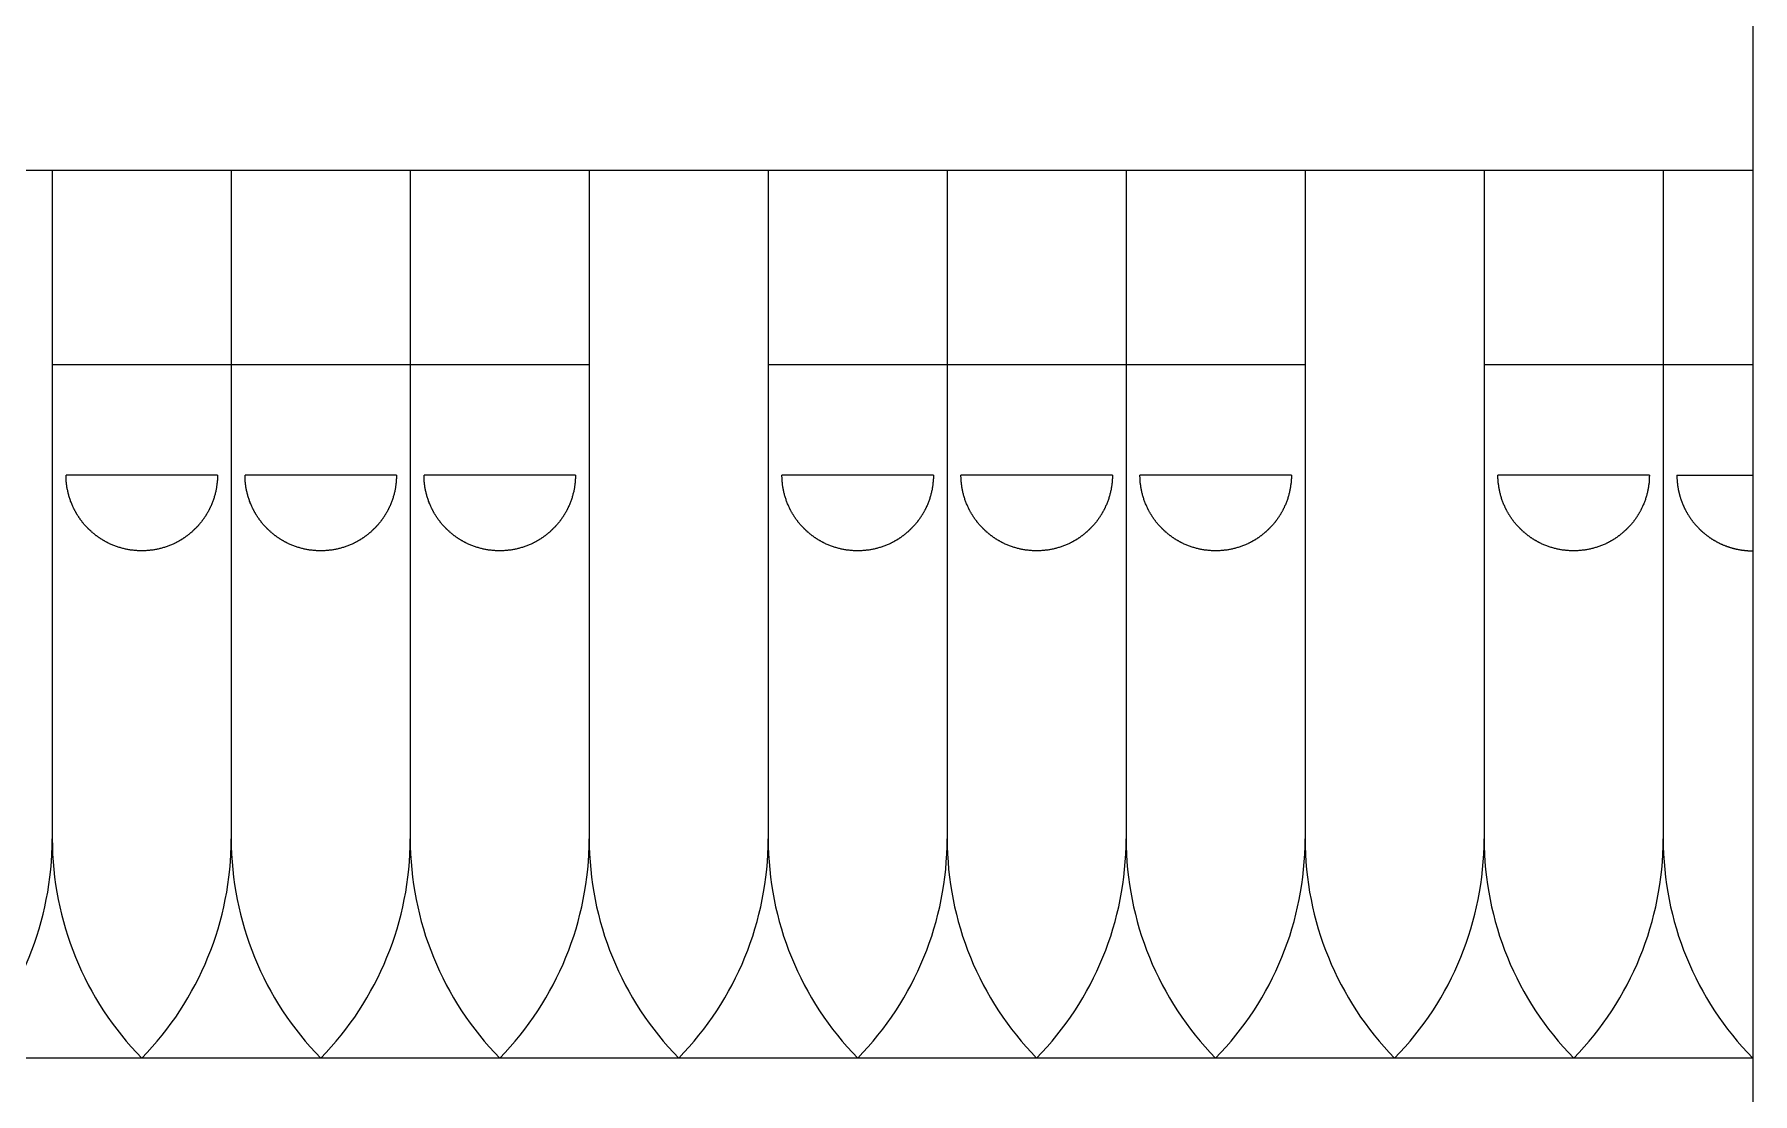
# Model space of a CAD drawing. Extents: x -111 to 2985, y -118 to 122.
# Drawn here: x 66.67 to 84.48, y 59.18 to 70.16 of the extents above; entities that cross this region are included whole.
import ezdxf

# ---------------------------------------------------------------- set-up
doc = ezdxf.new("R2010")
doc.units = 0
doc.layers.add('LAYER_03', color=5, linetype='CONTINUOUS')

msp = doc.modelspace()

# ---------------------------------------------------------------- linework, layer by layer
at = {"layer": 'LAYER_03'}
for points in [[(84.484, 81.499), (84.484, 44.775)], [(84.484, 68.755), (54.787, 68.755)], [(77.987, 68.755), (77.987, 61.823)], [(81.699, 68.755), (81.699, 61.823)], [(72.419, 66.738), (66.851, 66.738)], [(79.843, 66.738), (74.275, 66.738)], [(84.484, 66.738), (81.699, 66.738)], [(68.564, 65.595), (68.564, 65.586), (68.564, 65.577), (68.564, 65.569), (68.564, 65.56), (68.563, 65.551), (68.563, 65.542), (68.562, 65.533), (68.561, 65.524), (68.56, 65.515), (68.559, 65.506), (68.558, 65.497), (68.557, 65.488), (68.556, 65.479), (68.554, 65.47), (68.553, 65.461), (68.551, 65.452), (68.55, 65.443), (68.548, 65.434), (68.546, 65.425), (68.544, 65.415), (68.541, 65.406), (68.539, 65.397), (68.537, 65.388), (68.534, 65.379), (68.531, 65.37), (68.529, 65.361), (68.526, 65.351), (68.523, 65.342), (68.519, 65.333), (68.516, 65.324), (68.513, 65.315), (68.509, 65.306), (68.506, 65.297), (68.502, 65.288), (68.498, 65.279), (68.494, 65.27), (68.49, 65.261), (68.488, 65.256), (68.486, 65.252), (68.483, 65.248), (68.481, 65.243), (68.479, 65.239), (68.477, 65.234), (68.474, 65.23), (68.472, 65.225), (68.47, 65.221), (68.467, 65.217), (68.465, 65.212), (68.462, 65.208), (68.46, 65.204), (68.457, 65.199), (68.455, 65.195), (68.452, 65.191), (68.45, 65.186), (68.447, 65.182), (68.445, 65.178), (68.442, 65.174), (68.439, 65.169), (68.436, 65.165), (68.434, 65.161), (68.431, 65.157), (68.428, 65.153), (68.425, 65.149), (68.422, 65.144), (68.419, 65.14), (68.416, 65.136), (68.413, 65.132), (68.41, 65.128), (68.407, 65.124), (68.404, 65.12), (68.401, 65.116), (68.398, 65.112), (68.395, 65.108), (68.392, 65.104), (68.389, 65.1), (68.386, 65.096), (68.382, 65.092), (68.379, 65.088), (68.376, 65.084), (68.372, 65.081), (68.369, 65.077), (68.366, 65.073), (68.362, 65.069), (68.359, 65.065), (68.356, 65.062), (68.352, 65.058), (68.349, 65.054), (68.345, 65.051), (68.342, 65.047), (68.338, 65.043), (68.334, 65.04), (68.331, 65.036), (68.327, 65.033), (68.324, 65.029), (68.32, 65.026), (68.316, 65.022), (68.312, 65.019), (68.309, 65.015), (68.305, 65.012), (68.301, 65.008), (68.297, 65.005), (68.294, 65.002), (68.29, 64.998), (68.286, 64.995), (68.282, 64.992), (68.278, 64.989), (68.274, 64.985), (68.27, 64.982), (68.266, 64.979), (68.262, 64.976), (68.258, 64.973), (68.254, 64.97), (68.25, 64.967), (68.246, 64.964), (68.242, 64.961), (68.238, 64.958), (68.234, 64.955), (68.23, 64.952), (68.226, 64.949), (68.221, 64.946), (68.217, 64.943), (68.213, 64.941), (68.209, 64.938), (68.205, 64.935), (68.2, 64.932), (68.196, 64.93), (68.192, 64.927), (68.188, 64.924), (68.183, 64.922), (68.179, 64.919), (68.175, 64.917), (68.17, 64.914), (68.166, 64.912), (68.162, 64.909), (68.157, 64.907), (68.153, 64.904), (68.149, 64.902), (68.144, 64.9), (68.14, 64.897), (68.135, 64.895), (68.131, 64.893), (68.127, 64.891), (68.122, 64.889), (68.118, 64.886), (68.113, 64.884), (68.104, 64.88), (68.095, 64.876), (68.086, 64.872), (68.077, 64.869), (68.068, 64.865), (68.059, 64.861), (68.05, 64.858), (68.041, 64.855), (68.032, 64.852), (68.023, 64.848), (68.014, 64.846), (68.004, 64.843), (67.995, 64.84), (67.986, 64.837), (67.977, 64.835), (67.968, 64.833), (67.959, 64.831), (67.949, 64.828), (67.94, 64.826), (67.931, 64.825), (67.922, 64.823), (67.913, 64.821), (67.904, 64.82), (67.895, 64.818), (67.886, 64.817), (67.877, 64.816), (67.868, 64.815), (67.859, 64.814), (67.85, 64.813), (67.841, 64.812), (67.832, 64.812), (67.823, 64.811), (67.814, 64.811), (67.805, 64.81), (67.797, 64.81), (67.788, 64.81), (67.779, 64.81), (67.771, 64.81), (67.762, 64.81), (67.753, 64.81), (67.744, 64.811), (67.735, 64.811), (67.727, 64.812), (67.718, 64.812), (67.709, 64.813), (67.7, 64.814), (67.691, 64.815), (67.682, 64.816), (67.673, 64.817), (67.664, 64.818), (67.655, 64.82), (67.645, 64.821), (67.636, 64.823), (67.627, 64.825), (67.618, 64.826), (67.609, 64.828), (67.6, 64.831), (67.591, 64.833), (67.582, 64.835), (67.572, 64.837), (67.563, 64.84), (67.554, 64.843), (67.545, 64.846), (67.536, 64.848), (67.527, 64.852), (67.517, 64.855), (67.508, 64.858), (67.499, 64.861), (67.49, 64.865), (67.481, 64.869), (67.472, 64.872), (67.463, 64.876), (67.454, 64.88), (67.445, 64.884), (67.441, 64.886), (67.436, 64.889), (67.432, 64.891), (67.427, 64.893), (67.423, 64.895), (67.419, 64.897), (67.414, 64.9), (67.41, 64.902), (67.405, 64.904), (67.401, 64.907), (67.397, 64.909), (67.392, 64.912), (67.388, 64.914), (67.384, 64.917), (67.379, 64.919), (67.375, 64.922), (67.371, 64.924), (67.367, 64.927), (67.362, 64.93), (67.358, 64.932), (67.354, 64.935), (67.35, 64.938), (67.345, 64.941), (67.341, 64.943), (67.337, 64.946), (67.333, 64.949), (67.329, 64.952), (67.325, 64.955), (67.321, 64.958), (67.316, 64.961), (67.312, 64.964), (67.308, 64.967), (67.304, 64.97), (67.3, 64.973), (67.296, 64.976), (67.292, 64.979), (67.288, 64.982), (67.284, 64.985), (67.28, 64.989), (67.277, 64.992), (67.273, 64.995), (67.269, 64.998), (67.265, 65.002), (67.261, 65.005), (67.257, 65.008), (67.254, 65.012), (67.25, 65.015), (67.246, 65.019), (67.242, 65.022), (67.239, 65.026), (67.235, 65.029), (67.231, 65.033), (67.228, 65.036), (67.224, 65.04), (67.22, 65.043), (67.217, 65.047), (67.213, 65.051), (67.21, 65.054), (67.206, 65.058), (67.203, 65.062), (67.199, 65.065), (67.196, 65.069), (67.193, 65.073), (67.189, 65.077), (67.186, 65.081), (67.183, 65.084), (67.179, 65.088), (67.176, 65.092), (67.173, 65.096), (67.17, 65.1), (67.166, 65.104), (67.163, 65.108), (67.16, 65.112), (67.157, 65.116), (67.154, 65.12), (67.151, 65.124), (67.148, 65.128), (67.145, 65.132), (67.142, 65.136), (67.139, 65.14), (67.136, 65.144), (67.133, 65.149), (67.13, 65.153), (67.128, 65.157), (67.125, 65.161), (67.122, 65.165), (67.119, 65.169), (67.117, 65.174), (67.114, 65.178), (67.111, 65.182), (67.109, 65.186), (67.106, 65.191), (67.104, 65.195), (67.101, 65.199), (67.098, 65.204), (67.096, 65.208), (67.094, 65.212), (67.091, 65.217), (67.089, 65.221), (67.086, 65.225), (67.084, 65.23), (67.082, 65.234), (67.08, 65.239), (67.077, 65.243), (67.075, 65.248), (67.073, 65.252), (67.071, 65.256), (67.069, 65.261), (67.065, 65.27), (67.061, 65.279), (67.057, 65.288), (67.053, 65.297), (67.049, 65.306), (67.046, 65.315), (67.042, 65.324), (67.039, 65.333), (67.036, 65.342), (67.033, 65.351), (67.03, 65.361), (67.027, 65.37), (67.024, 65.379), (67.022, 65.388), (67.019, 65.397), (67.017, 65.406), (67.015, 65.415), (67.013, 65.425), (67.011, 65.434), (67.009, 65.443), (67.007, 65.452), (67.006, 65.461), (67.004, 65.47), (67.003, 65.479), (67.001, 65.488), (67, 65.497), (66.999, 65.506), (66.998, 65.515), (66.997, 65.524), (66.996, 65.533), (66.996, 65.542), (66.995, 65.551), (66.995, 65.56), (66.995, 65.569), (66.994, 65.577), (66.994, 65.586), (66.994, 65.595)], [(68.564, 65.595), (66.994, 65.595)], [(70.42, 65.595), (70.42, 65.586), (70.42, 65.577), (70.42, 65.569), (70.42, 65.56), (70.419, 65.551), (70.419, 65.542), (70.418, 65.533), (70.417, 65.524), (70.416, 65.515), (70.415, 65.506), (70.414, 65.497), (70.413, 65.488), (70.412, 65.479), (70.41, 65.47), (70.409, 65.461), (70.407, 65.452), (70.406, 65.443), (70.404, 65.434), (70.402, 65.425), (70.4, 65.415), (70.397, 65.406), (70.395, 65.397), (70.393, 65.388), (70.39, 65.379), (70.387, 65.37), (70.385, 65.361), (70.382, 65.351), (70.379, 65.342), (70.376, 65.333), (70.372, 65.324), (70.369, 65.315), (70.365, 65.306), (70.362, 65.297), (70.358, 65.288), (70.354, 65.279), (70.35, 65.27), (70.346, 65.261), (70.344, 65.256), (70.342, 65.252), (70.339, 65.248), (70.337, 65.243), (70.335, 65.239), (70.333, 65.234), (70.33, 65.23), (70.328, 65.225), (70.326, 65.221), (70.323, 65.217), (70.321, 65.212), (70.318, 65.208), (70.316, 65.204), (70.314, 65.199), (70.311, 65.195), (70.308, 65.191), (70.306, 65.186), (70.303, 65.182), (70.301, 65.178), (70.298, 65.174), (70.295, 65.169), (70.292, 65.165), (70.29, 65.161), (70.287, 65.157), (70.284, 65.153), (70.281, 65.149), (70.278, 65.144), (70.275, 65.14), (70.272, 65.136), (70.27, 65.132), (70.267, 65.128), (70.264, 65.124), (70.26, 65.12), (70.257, 65.116), (70.254, 65.112), (70.251, 65.108), (70.248, 65.104), (70.245, 65.1), (70.242, 65.096), (70.238, 65.092), (70.235, 65.088), (70.232, 65.084), (70.229, 65.081), (70.225, 65.077), (70.222, 65.073), (70.218, 65.069), (70.215, 65.065), (70.212, 65.062), (70.208, 65.058), (70.205, 65.054), (70.201, 65.051), (70.198, 65.047), (70.194, 65.043), (70.19, 65.04), (70.187, 65.036), (70.183, 65.033), (70.18, 65.029), (70.176, 65.026), (70.172, 65.022), (70.168, 65.019), (70.165, 65.015), (70.161, 65.012), (70.157, 65.008), (70.153, 65.005), (70.15, 65.002), (70.146, 64.998), (70.142, 64.995), (70.138, 64.992), (70.134, 64.989), (70.13, 64.985), (70.126, 64.982), (70.122, 64.979), (70.118, 64.976), (70.114, 64.973), (70.11, 64.97), (70.106, 64.967), (70.102, 64.964), (70.098, 64.961), (70.094, 64.958), (70.09, 64.955), (70.086, 64.952), (70.082, 64.949), (70.077, 64.946), (70.073, 64.943), (70.069, 64.941), (70.065, 64.938), (70.061, 64.935), (70.056, 64.932), (70.052, 64.93), (70.048, 64.927), (70.044, 64.924), (70.039, 64.922), (70.035, 64.919), (70.031, 64.917), (70.026, 64.914), (70.022, 64.912), (70.018, 64.909), (70.013, 64.907), (70.009, 64.904), (70.005, 64.902), (70, 64.9), (69.996, 64.897), (69.991, 64.895), (69.987, 64.893), (69.983, 64.891), (69.978, 64.889), (69.974, 64.886), (69.969, 64.884), (69.96, 64.88), (69.951, 64.876), (69.942, 64.872), (69.933, 64.869), (69.924, 64.865), (69.915, 64.861), (69.906, 64.858), (69.897, 64.855), (69.888, 64.852), (69.879, 64.848), (69.87, 64.846), (69.86, 64.843), (69.851, 64.84), (69.842, 64.837), (69.833, 64.835), (69.824, 64.833), (69.815, 64.831), (69.806, 64.828), (69.796, 64.826), (69.787, 64.825), (69.778, 64.823), (69.769, 64.821), (69.76, 64.82), (69.751, 64.818), (69.742, 64.817), (69.733, 64.816), (69.724, 64.815), (69.715, 64.814), (69.706, 64.813), (69.697, 64.812), (69.688, 64.812), (69.679, 64.811), (69.67, 64.811), (69.661, 64.81), (69.653, 64.81), (69.644, 64.81), (69.635, 64.81), (69.627, 64.81), (69.618, 64.81), (69.609, 64.81), (69.6, 64.811), (69.591, 64.811), (69.583, 64.812), (69.574, 64.812), (69.565, 64.813), (69.556, 64.814), (69.547, 64.815), (69.538, 64.816), (69.529, 64.817), (69.52, 64.818), (69.511, 64.82), (69.501, 64.821), (69.492, 64.823), (69.483, 64.825), (69.474, 64.826), (69.465, 64.828), (69.456, 64.831), (69.447, 64.833), (69.438, 64.835), (69.428, 64.837), (69.419, 64.84), (69.41, 64.843), (69.401, 64.846), (69.392, 64.848), (69.383, 64.852), (69.374, 64.855), (69.364, 64.858), (69.355, 64.861), (69.346, 64.865), (69.337, 64.869), (69.328, 64.872), (69.319, 64.876), (69.31, 64.88), (69.301, 64.884), (69.297, 64.886), (69.292, 64.889), (69.288, 64.891), (69.283, 64.893), (69.279, 64.895), (69.275, 64.897), (69.27, 64.9), (69.266, 64.902), (69.261, 64.904), (69.257, 64.907), (69.253, 64.909), (69.248, 64.912), (69.244, 64.914), (69.24, 64.917), (69.235, 64.919), (69.231, 64.922), (69.227, 64.924), (69.223, 64.927), (69.218, 64.93), (69.214, 64.932), (69.21, 64.935), (69.206, 64.938), (69.201, 64.941), (69.197, 64.943), (69.193, 64.946), (69.189, 64.949), (69.185, 64.952), (69.181, 64.955), (69.177, 64.958), (69.172, 64.961), (69.168, 64.964), (69.164, 64.967), (69.16, 64.97), (69.156, 64.973), (69.152, 64.976), (69.148, 64.979), (69.144, 64.982), (69.14, 64.985), (69.136, 64.989), (69.133, 64.992), (69.129, 64.995), (69.125, 64.998), (69.121, 65.002), (69.117, 65.005), (69.113, 65.008), (69.11, 65.012), (69.106, 65.015), (69.102, 65.019), (69.098, 65.022), (69.095, 65.026), (69.091, 65.029), (69.087, 65.033), (69.084, 65.036), (69.08, 65.04), (69.076, 65.043), (69.073, 65.047), (69.069, 65.051), (69.066, 65.054), (69.062, 65.058), (69.059, 65.062), (69.056, 65.065), (69.052, 65.069), (69.049, 65.073), (69.045, 65.077), (69.042, 65.081), (69.039, 65.084), (69.035, 65.088), (69.032, 65.092), (69.029, 65.096), (69.026, 65.1), (69.023, 65.104), (69.019, 65.108), (69.016, 65.112), (69.013, 65.116), (69.01, 65.12), (69.007, 65.124), (69.004, 65.128), (69.001, 65.132), (68.998, 65.136), (68.995, 65.14), (68.992, 65.144), (68.989, 65.149), (68.986, 65.153), (68.984, 65.157), (68.981, 65.161), (68.978, 65.165), (68.975, 65.169), (68.973, 65.174), (68.97, 65.178), (68.967, 65.182), (68.965, 65.186), (68.962, 65.191), (68.96, 65.195), (68.957, 65.199), (68.955, 65.204), (68.952, 65.208), (68.95, 65.212), (68.947, 65.217), (68.945, 65.221), (68.942, 65.225), (68.94, 65.23), (68.938, 65.234), (68.936, 65.239), (68.933, 65.243), (68.931, 65.248), (68.929, 65.252), (68.927, 65.256), (68.925, 65.261), (68.921, 65.27), (68.917, 65.279), (68.913, 65.288), (68.909, 65.297), (68.905, 65.306), (68.902, 65.315), (68.898, 65.324), (68.895, 65.333), (68.892, 65.342), (68.889, 65.351), (68.886, 65.361), (68.883, 65.37), (68.88, 65.379), (68.878, 65.388), (68.875, 65.397), (68.873, 65.406), (68.871, 65.415), (68.869, 65.425), (68.867, 65.434), (68.865, 65.443), (68.863, 65.452), (68.862, 65.461), (68.86, 65.47), (68.859, 65.479), (68.857, 65.488), (68.856, 65.497), (68.855, 65.506), (68.854, 65.515), (68.853, 65.524), (68.853, 65.533), (68.852, 65.542), (68.851, 65.551), (68.851, 65.56), (68.851, 65.569), (68.85, 65.577), (68.85, 65.586), (68.85, 65.595)], [(70.42, 65.595), (68.85, 65.595)], [(72.276, 65.595), (72.276, 65.586), (72.276, 65.577), (72.276, 65.569), (72.276, 65.56), (72.275, 65.551), (72.275, 65.542), (72.274, 65.533), (72.273, 65.524), (72.272, 65.515), (72.271, 65.506), (72.27, 65.497), (72.269, 65.488), (72.268, 65.479), (72.266, 65.47), (72.265, 65.461), (72.263, 65.452), (72.262, 65.443), (72.26, 65.434), (72.258, 65.425), (72.256, 65.415), (72.253, 65.406), (72.251, 65.397), (72.249, 65.388), (72.246, 65.379), (72.243, 65.37), (72.241, 65.361), (72.238, 65.351), (72.235, 65.342), (72.232, 65.333), (72.228, 65.324), (72.225, 65.315), (72.221, 65.306), (72.218, 65.297), (72.214, 65.288), (72.21, 65.279), (72.206, 65.27), (72.202, 65.261), (72.2, 65.256), (72.198, 65.252), (72.195, 65.248), (72.193, 65.243), (72.191, 65.239), (72.189, 65.234), (72.186, 65.23), (72.184, 65.225), (72.182, 65.221), (72.179, 65.217), (72.177, 65.212), (72.175, 65.208), (72.172, 65.204), (72.17, 65.199), (72.167, 65.195), (72.164, 65.191), (72.162, 65.186), (72.159, 65.182), (72.157, 65.178), (72.154, 65.174), (72.151, 65.169), (72.148, 65.165), (72.146, 65.161), (72.143, 65.157), (72.14, 65.153), (72.137, 65.149), (72.134, 65.144), (72.131, 65.14), (72.129, 65.136), (72.126, 65.132), (72.123, 65.128), (72.12, 65.124), (72.116, 65.12), (72.113, 65.116), (72.11, 65.112), (72.107, 65.108), (72.104, 65.104), (72.101, 65.1), (72.098, 65.096), (72.094, 65.092), (72.091, 65.088), (72.088, 65.084), (72.085, 65.081), (72.081, 65.077), (72.078, 65.073), (72.074, 65.069), (72.071, 65.065), (72.068, 65.062), (72.064, 65.058), (72.061, 65.054), (72.057, 65.051), (72.054, 65.047), (72.05, 65.043), (72.046, 65.04), (72.043, 65.036), (72.039, 65.033), (72.036, 65.029), (72.032, 65.026), (72.028, 65.022), (72.025, 65.019), (72.021, 65.015), (72.017, 65.012), (72.013, 65.008), (72.009, 65.005), (72.006, 65.002), (72.002, 64.998), (71.998, 64.995), (71.994, 64.992), (71.99, 64.989), (71.986, 64.985), (71.982, 64.982), (71.978, 64.979), (71.974, 64.976), (71.97, 64.973), (71.966, 64.97), (71.962, 64.967), (71.958, 64.964), (71.954, 64.961), (71.95, 64.958), (71.946, 64.955), (71.942, 64.952), (71.938, 64.949), (71.933, 64.946), (71.929, 64.943), (71.925, 64.941), (71.921, 64.938), (71.917, 64.935), (71.912, 64.932), (71.908, 64.93), (71.904, 64.927), (71.9, 64.924), (71.895, 64.922), (71.891, 64.919), (71.887, 64.917), (71.883, 64.914), (71.878, 64.912), (71.874, 64.909), (71.869, 64.907), (71.865, 64.904), (71.861, 64.902), (71.856, 64.9), (71.852, 64.897), (71.848, 64.895), (71.843, 64.893), (71.839, 64.891), (71.834, 64.889), (71.83, 64.886), (71.825, 64.884), (71.816, 64.88), (71.807, 64.876), (71.798, 64.872), (71.789, 64.869), (71.78, 64.865), (71.771, 64.861), (71.762, 64.858), (71.753, 64.855), (71.744, 64.852), (71.735, 64.848), (71.726, 64.846), (71.716, 64.843), (71.707, 64.84), (71.698, 64.837), (71.689, 64.835), (71.68, 64.833), (71.671, 64.831), (71.662, 64.828), (71.652, 64.826), (71.643, 64.825), (71.634, 64.823), (71.625, 64.821), (71.616, 64.82), (71.607, 64.818), (71.598, 64.817), (71.589, 64.816), (71.58, 64.815), (71.571, 64.814), (71.562, 64.813), (71.553, 64.812), (71.544, 64.812), (71.535, 64.811), (71.526, 64.811), (71.517, 64.81), (71.509, 64.81), (71.5, 64.81), (71.491, 64.81), (71.483, 64.81), (71.474, 64.81), (71.465, 64.81), (71.456, 64.811), (71.447, 64.811), (71.439, 64.812), (71.43, 64.812), (71.421, 64.813), (71.412, 64.814), (71.403, 64.815), (71.394, 64.816), (71.385, 64.817), (71.376, 64.818), (71.367, 64.82), (71.358, 64.821), (71.348, 64.823), (71.339, 64.825), (71.33, 64.826), (71.321, 64.828), (71.312, 64.831), (71.303, 64.833), (71.294, 64.835), (71.284, 64.837), (71.275, 64.84), (71.266, 64.843), (71.257, 64.846), (71.248, 64.848), (71.239, 64.852), (71.23, 64.855), (71.22, 64.858), (71.211, 64.861), (71.202, 64.865), (71.193, 64.869), (71.184, 64.872), (71.175, 64.876), (71.166, 64.88), (71.157, 64.884), (71.153, 64.886), (71.148, 64.889), (71.144, 64.891), (71.14, 64.893), (71.135, 64.895), (71.131, 64.897), (71.126, 64.9), (71.122, 64.902), (71.118, 64.904), (71.113, 64.907), (71.109, 64.909), (71.104, 64.912), (71.1, 64.914), (71.096, 64.917), (71.091, 64.919), (71.087, 64.922), (71.083, 64.924), (71.079, 64.927), (71.074, 64.93), (71.07, 64.932), (71.066, 64.935), (71.062, 64.938), (71.057, 64.941), (71.053, 64.943), (71.049, 64.946), (71.045, 64.949), (71.041, 64.952), (71.037, 64.955), (71.033, 64.958), (71.028, 64.961), (71.024, 64.964), (71.02, 64.967), (71.016, 64.97), (71.012, 64.973), (71.008, 64.976), (71.004, 64.979), (71, 64.982), (70.996, 64.985), (70.992, 64.989), (70.989, 64.992), (70.985, 64.995), (70.981, 64.998), (70.977, 65.002), (70.973, 65.005), (70.969, 65.008), (70.966, 65.012), (70.962, 65.015), (70.958, 65.019), (70.954, 65.022), (70.951, 65.026), (70.947, 65.029), (70.943, 65.033), (70.94, 65.036), (70.936, 65.04), (70.933, 65.043), (70.929, 65.047), (70.925, 65.051), (70.922, 65.054), (70.918, 65.058), (70.915, 65.062), (70.912, 65.065), (70.908, 65.069), (70.905, 65.073), (70.901, 65.077), (70.898, 65.081), (70.895, 65.084), (70.891, 65.088), (70.888, 65.092), (70.885, 65.096), (70.882, 65.1), (70.879, 65.104), (70.875, 65.108), (70.872, 65.112), (70.869, 65.116), (70.866, 65.12), (70.863, 65.124), (70.86, 65.128), (70.857, 65.132), (70.854, 65.136), (70.851, 65.14), (70.848, 65.144), (70.845, 65.149), (70.843, 65.153), (70.84, 65.157), (70.837, 65.161), (70.834, 65.165), (70.831, 65.169), (70.829, 65.174), (70.826, 65.178), (70.823, 65.182), (70.821, 65.186), (70.818, 65.191), (70.816, 65.195), (70.813, 65.199), (70.811, 65.204), (70.808, 65.208), (70.806, 65.212), (70.803, 65.217), (70.801, 65.221), (70.798, 65.225), (70.796, 65.23), (70.794, 65.234), (70.792, 65.239), (70.789, 65.243), (70.787, 65.248), (70.785, 65.252), (70.783, 65.256), (70.781, 65.261), (70.777, 65.27), (70.773, 65.279), (70.769, 65.288), (70.765, 65.297), (70.761, 65.306), (70.758, 65.315), (70.754, 65.324), (70.751, 65.333), (70.748, 65.342), (70.745, 65.351), (70.742, 65.361), (70.739, 65.37), (70.736, 65.379), (70.734, 65.388), (70.731, 65.397), (70.729, 65.406), (70.727, 65.415), (70.725, 65.425), (70.723, 65.434), (70.721, 65.443), (70.719, 65.452), (70.718, 65.461), (70.716, 65.47), (70.715, 65.479), (70.713, 65.488), (70.712, 65.497), (70.711, 65.506), (70.71, 65.515), (70.709, 65.524), (70.709, 65.533), (70.708, 65.542), (70.707, 65.551), (70.707, 65.56), (70.707, 65.569), (70.706, 65.577), (70.706, 65.586), (70.706, 65.595)], [(72.276, 65.595), (70.706, 65.595)], [(75.989, 65.595), (75.988, 65.586), (75.988, 65.577), (75.988, 65.569), (75.988, 65.56), (75.987, 65.551), (75.987, 65.542), (75.986, 65.533), (75.985, 65.524), (75.984, 65.515), (75.984, 65.506), (75.982, 65.497), (75.981, 65.488), (75.98, 65.479), (75.979, 65.47), (75.977, 65.461), (75.975, 65.452), (75.974, 65.443), (75.972, 65.434), (75.97, 65.425), (75.968, 65.415), (75.966, 65.406), (75.963, 65.397), (75.961, 65.388), (75.958, 65.379), (75.956, 65.37), (75.953, 65.361), (75.95, 65.351), (75.947, 65.342), (75.944, 65.333), (75.94, 65.324), (75.937, 65.315), (75.933, 65.306), (75.93, 65.297), (75.926, 65.288), (75.922, 65.279), (75.918, 65.27), (75.914, 65.261), (75.912, 65.256), (75.91, 65.252), (75.908, 65.248), (75.905, 65.243), (75.903, 65.239), (75.901, 65.234), (75.899, 65.23), (75.896, 65.225), (75.894, 65.221), (75.891, 65.217), (75.889, 65.212), (75.887, 65.208), (75.884, 65.204), (75.882, 65.199), (75.879, 65.195), (75.877, 65.191), (75.874, 65.186), (75.871, 65.182), (75.869, 65.178), (75.866, 65.174), (75.863, 65.169), (75.861, 65.165), (75.858, 65.161), (75.855, 65.157), (75.852, 65.153), (75.849, 65.149), (75.846, 65.144), (75.844, 65.14), (75.841, 65.136), (75.838, 65.132), (75.835, 65.128), (75.832, 65.124), (75.829, 65.12), (75.825, 65.116), (75.822, 65.112), (75.819, 65.108), (75.816, 65.104), (75.813, 65.1), (75.81, 65.096), (75.806, 65.092), (75.803, 65.088), (75.8, 65.084), (75.797, 65.081), (75.793, 65.077), (75.79, 65.073), (75.787, 65.069), (75.783, 65.065), (75.78, 65.062), (75.776, 65.058), (75.773, 65.054), (75.769, 65.051), (75.766, 65.047), (75.762, 65.043), (75.759, 65.04), (75.755, 65.036), (75.751, 65.033), (75.748, 65.029), (75.744, 65.026), (75.74, 65.022), (75.737, 65.019), (75.733, 65.015), (75.729, 65.012), (75.725, 65.008), (75.721, 65.005), (75.718, 65.002), (75.714, 64.998), (75.71, 64.995), (75.706, 64.992), (75.702, 64.989), (75.698, 64.985), (75.694, 64.982), (75.69, 64.979), (75.686, 64.976), (75.682, 64.973), (75.678, 64.97), (75.674, 64.967), (75.67, 64.964), (75.666, 64.961), (75.662, 64.958), (75.658, 64.955), (75.654, 64.952), (75.65, 64.949), (75.646, 64.946), (75.641, 64.943), (75.637, 64.941), (75.633, 64.938), (75.629, 64.935), (75.625, 64.932), (75.62, 64.93), (75.616, 64.927), (75.612, 64.924), (75.608, 64.922), (75.603, 64.919), (75.599, 64.917), (75.595, 64.914), (75.59, 64.912), (75.586, 64.909), (75.582, 64.907), (75.577, 64.904), (75.573, 64.902), (75.568, 64.9), (75.564, 64.897), (75.56, 64.895), (75.555, 64.893), (75.551, 64.891), (75.546, 64.889), (75.542, 64.886), (75.537, 64.884), (75.528, 64.88), (75.519, 64.876), (75.51, 64.872), (75.501, 64.869), (75.492, 64.865), (75.483, 64.861), (75.474, 64.858), (75.465, 64.855), (75.456, 64.852), (75.447, 64.848), (75.438, 64.846), (75.429, 64.843), (75.419, 64.84), (75.41, 64.837), (75.401, 64.835), (75.392, 64.833), (75.383, 64.831), (75.374, 64.828), (75.364, 64.826), (75.355, 64.825), (75.346, 64.823), (75.337, 64.821), (75.328, 64.82), (75.319, 64.818), (75.31, 64.817), (75.301, 64.816), (75.292, 64.815), (75.283, 64.814), (75.274, 64.813), (75.265, 64.812), (75.256, 64.812), (75.247, 64.811), (75.238, 64.811), (75.23, 64.81), (75.221, 64.81), (75.212, 64.81), (75.203, 64.81), (75.195, 64.81), (75.186, 64.81), (75.177, 64.81), (75.168, 64.811), (75.16, 64.811), (75.151, 64.812), (75.142, 64.812), (75.133, 64.813), (75.124, 64.814), (75.115, 64.815), (75.106, 64.816), (75.097, 64.817), (75.088, 64.818), (75.079, 64.82), (75.07, 64.821), (75.06, 64.823), (75.051, 64.825), (75.042, 64.826), (75.033, 64.828), (75.024, 64.831), (75.015, 64.833), (75.006, 64.835), (74.996, 64.837), (74.987, 64.84), (74.978, 64.843), (74.969, 64.846), (74.96, 64.848), (74.951, 64.852), (74.942, 64.855), (74.933, 64.858), (74.923, 64.861), (74.914, 64.865), (74.905, 64.869), (74.896, 64.872), (74.887, 64.876), (74.878, 64.88), (74.869, 64.884), (74.865, 64.886), (74.86, 64.889), (74.856, 64.891), (74.852, 64.893), (74.847, 64.895), (74.843, 64.897), (74.838, 64.9), (74.834, 64.902), (74.83, 64.904), (74.825, 64.907), (74.821, 64.909), (74.816, 64.912), (74.812, 64.914), (74.808, 64.917), (74.804, 64.919), (74.799, 64.922), (74.795, 64.924), (74.791, 64.927), (74.786, 64.93), (74.782, 64.932), (74.778, 64.935), (74.774, 64.938), (74.77, 64.941), (74.765, 64.943), (74.761, 64.946), (74.757, 64.949), (74.753, 64.952), (74.749, 64.955), (74.745, 64.958), (74.741, 64.961), (74.736, 64.964), (74.732, 64.967), (74.728, 64.97), (74.724, 64.973), (74.72, 64.976), (74.716, 64.979), (74.712, 64.982), (74.708, 64.985), (74.705, 64.989), (74.701, 64.992), (74.697, 64.995), (74.693, 64.998), (74.689, 65.002), (74.685, 65.005), (74.681, 65.008), (74.678, 65.012), (74.674, 65.015), (74.67, 65.019), (74.666, 65.022), (74.663, 65.026), (74.659, 65.029), (74.655, 65.033), (74.652, 65.036), (74.648, 65.04), (74.645, 65.043), (74.641, 65.047), (74.637, 65.051), (74.634, 65.054), (74.631, 65.058), (74.627, 65.062), (74.624, 65.065), (74.62, 65.069), (74.617, 65.073), (74.613, 65.077), (74.61, 65.081), (74.607, 65.084), (74.604, 65.088), (74.6, 65.092), (74.597, 65.096), (74.594, 65.1), (74.591, 65.104), (74.587, 65.108), (74.584, 65.112), (74.581, 65.116), (74.578, 65.12), (74.575, 65.124), (74.572, 65.128), (74.569, 65.132), (74.566, 65.136), (74.563, 65.14), (74.56, 65.144), (74.557, 65.149), (74.555, 65.153), (74.552, 65.157), (74.549, 65.161), (74.546, 65.165), (74.543, 65.169), (74.541, 65.174), (74.538, 65.178), (74.535, 65.182), (74.533, 65.186), (74.53, 65.191), (74.528, 65.195), (74.525, 65.199), (74.523, 65.204), (74.52, 65.208), (74.518, 65.212), (74.515, 65.217), (74.513, 65.221), (74.511, 65.225), (74.508, 65.23), (74.506, 65.234), (74.504, 65.239), (74.501, 65.243), (74.499, 65.248), (74.497, 65.252), (74.495, 65.256), (74.493, 65.261), (74.489, 65.27), (74.485, 65.279), (74.481, 65.288), (74.477, 65.297), (74.473, 65.306), (74.47, 65.315), (74.466, 65.324), (74.463, 65.333), (74.46, 65.342), (74.457, 65.351), (74.454, 65.361), (74.451, 65.37), (74.449, 65.379), (74.446, 65.388), (74.444, 65.397), (74.441, 65.406), (74.439, 65.415), (74.437, 65.425), (74.435, 65.434), (74.433, 65.443), (74.431, 65.452), (74.43, 65.461), (74.428, 65.47), (74.427, 65.479), (74.425, 65.488), (74.424, 65.497), (74.423, 65.506), (74.422, 65.515), (74.421, 65.524), (74.421, 65.533), (74.42, 65.542), (74.419, 65.551), (74.419, 65.56), (74.419, 65.569), (74.418, 65.577), (74.418, 65.586), (74.418, 65.595)], [(75.989, 65.595), (74.418, 65.595)], [(77.845, 65.595), (77.845, 65.586), (77.844, 65.577), (77.844, 65.569), (77.844, 65.56), (77.843, 65.551), (77.843, 65.542), (77.842, 65.533), (77.841, 65.524), (77.841, 65.515), (77.84, 65.506), (77.838, 65.497), (77.837, 65.488), (77.836, 65.479), (77.835, 65.47), (77.833, 65.461), (77.831, 65.452), (77.83, 65.443), (77.828, 65.434), (77.826, 65.425), (77.824, 65.415), (77.822, 65.406), (77.819, 65.397), (77.817, 65.388), (77.814, 65.379), (77.812, 65.37), (77.809, 65.361), (77.806, 65.351), (77.803, 65.342), (77.8, 65.333), (77.796, 65.324), (77.793, 65.315), (77.789, 65.306), (77.786, 65.297), (77.782, 65.288), (77.778, 65.279), (77.774, 65.27), (77.77, 65.261), (77.768, 65.256), (77.766, 65.252), (77.764, 65.248), (77.761, 65.243), (77.759, 65.239), (77.757, 65.234), (77.755, 65.23), (77.752, 65.225), (77.75, 65.221), (77.747, 65.217), (77.745, 65.212), (77.743, 65.208), (77.74, 65.204), (77.738, 65.199), (77.735, 65.195), (77.733, 65.191), (77.73, 65.186), (77.727, 65.182), (77.725, 65.178), (77.722, 65.174), (77.719, 65.169), (77.717, 65.165), (77.714, 65.161), (77.711, 65.157), (77.708, 65.153), (77.705, 65.149), (77.702, 65.144), (77.7, 65.14), (77.697, 65.136), (77.694, 65.132), (77.691, 65.128), (77.688, 65.124), (77.685, 65.12), (77.682, 65.116), (77.678, 65.112), (77.675, 65.108), (77.672, 65.104), (77.669, 65.1), (77.666, 65.096), (77.663, 65.092), (77.659, 65.088), (77.656, 65.084), (77.653, 65.081), (77.649, 65.077), (77.646, 65.073), (77.643, 65.069), (77.639, 65.065), (77.636, 65.062), (77.632, 65.058), (77.629, 65.054), (77.625, 65.051), (77.622, 65.047), (77.618, 65.043), (77.615, 65.04), (77.611, 65.036), (77.607, 65.033), (77.604, 65.029), (77.6, 65.026), (77.596, 65.022), (77.593, 65.019), (77.589, 65.015), (77.585, 65.012), (77.581, 65.008), (77.578, 65.005), (77.574, 65.002), (77.57, 64.998), (77.566, 64.995), (77.562, 64.992), (77.558, 64.989), (77.554, 64.985), (77.55, 64.982), (77.546, 64.979), (77.542, 64.976), (77.538, 64.973), (77.534, 64.97), (77.53, 64.967), (77.526, 64.964), (77.522, 64.961), (77.518, 64.958), (77.514, 64.955), (77.51, 64.952), (77.506, 64.949), (77.502, 64.946), (77.497, 64.943), (77.493, 64.941), (77.489, 64.938), (77.485, 64.935), (77.481, 64.932), (77.476, 64.93), (77.472, 64.927), (77.468, 64.924), (77.464, 64.922), (77.459, 64.919), (77.455, 64.917), (77.451, 64.914), (77.446, 64.912), (77.442, 64.909), (77.438, 64.907), (77.433, 64.904), (77.429, 64.902), (77.424, 64.9), (77.42, 64.897), (77.416, 64.895), (77.411, 64.893), (77.407, 64.891), (77.402, 64.889), (77.398, 64.886), (77.393, 64.884), (77.384, 64.88), (77.375, 64.876), (77.366, 64.872), (77.357, 64.869), (77.348, 64.865), (77.339, 64.861), (77.33, 64.858), (77.321, 64.855), (77.312, 64.852), (77.303, 64.848), (77.294, 64.846), (77.285, 64.843), (77.275, 64.84), (77.266, 64.837), (77.257, 64.835), (77.248, 64.833), (77.239, 64.831), (77.23, 64.828), (77.221, 64.826), (77.211, 64.825), (77.202, 64.823), (77.193, 64.821), (77.184, 64.82), (77.175, 64.818), (77.166, 64.817), (77.157, 64.816), (77.148, 64.815), (77.139, 64.814), (77.13, 64.813), (77.121, 64.812), (77.112, 64.812), (77.103, 64.811), (77.094, 64.811), (77.086, 64.81), (77.077, 64.81), (77.068, 64.81), (77.059, 64.81), (77.051, 64.81), (77.042, 64.81), (77.033, 64.81), (77.024, 64.811), (77.016, 64.811), (77.007, 64.812), (76.998, 64.812), (76.989, 64.813), (76.98, 64.814), (76.971, 64.815), (76.962, 64.816), (76.953, 64.817), (76.944, 64.818), (76.935, 64.82), (76.926, 64.821), (76.917, 64.823), (76.907, 64.825), (76.898, 64.826), (76.889, 64.828), (76.88, 64.831), (76.871, 64.833), (76.862, 64.835), (76.853, 64.837), (76.843, 64.84), (76.834, 64.843), (76.825, 64.846), (76.816, 64.848), (76.807, 64.852), (76.798, 64.855), (76.789, 64.858), (76.779, 64.861), (76.77, 64.865), (76.761, 64.869), (76.752, 64.872), (76.743, 64.876), (76.734, 64.88), (76.725, 64.884), (76.721, 64.886), (76.716, 64.889), (76.712, 64.891), (76.708, 64.893), (76.703, 64.895), (76.699, 64.897), (76.694, 64.9), (76.69, 64.902), (76.686, 64.904), (76.681, 64.907), (76.677, 64.909), (76.673, 64.912), (76.668, 64.914), (76.664, 64.917), (76.66, 64.919), (76.655, 64.922), (76.651, 64.924), (76.647, 64.927), (76.642, 64.93), (76.638, 64.932), (76.634, 64.935), (76.63, 64.938), (76.626, 64.941), (76.621, 64.943), (76.617, 64.946), (76.613, 64.949), (76.609, 64.952), (76.605, 64.955), (76.601, 64.958), (76.597, 64.961), (76.593, 64.964), (76.588, 64.967), (76.584, 64.97), (76.58, 64.973), (76.576, 64.976), (76.572, 64.979), (76.568, 64.982), (76.565, 64.985), (76.561, 64.989), (76.557, 64.992), (76.553, 64.995), (76.549, 64.998), (76.545, 65.002), (76.541, 65.005), (76.537, 65.008), (76.534, 65.012), (76.53, 65.015), (76.526, 65.019), (76.522, 65.022), (76.519, 65.026), (76.515, 65.029), (76.511, 65.033), (76.508, 65.036), (76.504, 65.04), (76.501, 65.043), (76.497, 65.047), (76.494, 65.051), (76.49, 65.054), (76.487, 65.058), (76.483, 65.062), (76.48, 65.065), (76.476, 65.069), (76.473, 65.073), (76.469, 65.077), (76.466, 65.081), (76.463, 65.084), (76.46, 65.088), (76.456, 65.092), (76.453, 65.096), (76.45, 65.1), (76.447, 65.104), (76.444, 65.108), (76.44, 65.112), (76.437, 65.116), (76.434, 65.12), (76.431, 65.124), (76.428, 65.128), (76.425, 65.132), (76.422, 65.136), (76.419, 65.14), (76.416, 65.144), (76.413, 65.149), (76.411, 65.153), (76.408, 65.157), (76.405, 65.161), (76.402, 65.165), (76.399, 65.169), (76.397, 65.174), (76.394, 65.178), (76.391, 65.182), (76.389, 65.186), (76.386, 65.191), (76.384, 65.195), (76.381, 65.199), (76.379, 65.204), (76.376, 65.208), (76.374, 65.212), (76.371, 65.217), (76.369, 65.221), (76.367, 65.225), (76.364, 65.23), (76.362, 65.234), (76.36, 65.239), (76.357, 65.243), (76.355, 65.248), (76.353, 65.252), (76.351, 65.256), (76.349, 65.261), (76.345, 65.27), (76.341, 65.279), (76.337, 65.288), (76.333, 65.297), (76.329, 65.306), (76.326, 65.315), (76.322, 65.324), (76.319, 65.333), (76.316, 65.342), (76.313, 65.351), (76.31, 65.361), (76.307, 65.37), (76.305, 65.379), (76.302, 65.388), (76.3, 65.397), (76.297, 65.406), (76.295, 65.415), (76.293, 65.425), (76.291, 65.434), (76.289, 65.443), (76.287, 65.452), (76.286, 65.461), (76.284, 65.47), (76.283, 65.479), (76.282, 65.488), (76.28, 65.497), (76.279, 65.506), (76.278, 65.515), (76.277, 65.524), (76.277, 65.533), (76.276, 65.542), (76.275, 65.551), (76.275, 65.56), (76.275, 65.569), (76.274, 65.577), (76.274, 65.586), (76.274, 65.595)], [(77.845, 65.595), (76.274, 65.595)], [(79.701, 65.595), (78.13, 65.595)], [(79.701, 65.595), (79.701, 65.586), (79.7, 65.577), (79.7, 65.569), (79.7, 65.56), (79.699, 65.551), (79.699, 65.542), (79.698, 65.533), (79.697, 65.524), (79.697, 65.515), (79.696, 65.506), (79.695, 65.497), (79.693, 65.488), (79.692, 65.479), (79.691, 65.47), (79.689, 65.461), (79.687, 65.452), (79.686, 65.443), (79.684, 65.434), (79.682, 65.425), (79.68, 65.415), (79.678, 65.406), (79.675, 65.397), (79.673, 65.388), (79.67, 65.379), (79.668, 65.37), (79.665, 65.361), (79.662, 65.351), (79.659, 65.342), (79.656, 65.333), (79.652, 65.324), (79.649, 65.315), (79.645, 65.306), (79.642, 65.297), (79.638, 65.288), (79.634, 65.279), (79.63, 65.27), (79.626, 65.261), (79.624, 65.256), (79.622, 65.252), (79.62, 65.248), (79.617, 65.243), (79.615, 65.239), (79.613, 65.234), (79.611, 65.23), (79.608, 65.225), (79.606, 65.221), (79.604, 65.217), (79.601, 65.212), (79.599, 65.208), (79.596, 65.204), (79.594, 65.199), (79.591, 65.195), (79.589, 65.191), (79.586, 65.186), (79.583, 65.182), (79.581, 65.178), (79.578, 65.174), (79.575, 65.169), (79.573, 65.165), (79.57, 65.161), (79.567, 65.157), (79.564, 65.153), (79.561, 65.149), (79.558, 65.144), (79.556, 65.14), (79.553, 65.136), (79.55, 65.132), (79.547, 65.128), (79.544, 65.124), (79.541, 65.12), (79.538, 65.116), (79.534, 65.112), (79.531, 65.108), (79.528, 65.104), (79.525, 65.1), (79.522, 65.096), (79.519, 65.092), (79.515, 65.088), (79.512, 65.084), (79.509, 65.081), (79.505, 65.077), (79.502, 65.073), (79.499, 65.069), (79.495, 65.065), (79.492, 65.062), (79.488, 65.058), (79.485, 65.054), (79.481, 65.051), (79.478, 65.047), (79.474, 65.043), (79.471, 65.04), (79.467, 65.036), (79.463, 65.033), (79.46, 65.029), (79.456, 65.026), (79.452, 65.022), (79.449, 65.019), (79.445, 65.015), (79.441, 65.012), (79.437, 65.008), (79.434, 65.005), (79.43, 65.002), (79.426, 64.998), (79.422, 64.995), (79.418, 64.992), (79.414, 64.989), (79.41, 64.985), (79.406, 64.982), (79.402, 64.979), (79.398, 64.976), (79.394, 64.973), (79.39, 64.97), (79.386, 64.967), (79.382, 64.964), (79.378, 64.961), (79.374, 64.958), (79.37, 64.955), (79.366, 64.952), (79.362, 64.949), (79.358, 64.946), (79.353, 64.943), (79.349, 64.941), (79.345, 64.938), (79.341, 64.935), (79.337, 64.932), (79.332, 64.93), (79.328, 64.927), (79.324, 64.924), (79.32, 64.922), (79.315, 64.919), (79.311, 64.917), (79.307, 64.914), (79.302, 64.912), (79.298, 64.909), (79.294, 64.907), (79.289, 64.904), (79.285, 64.902), (79.28, 64.9), (79.276, 64.897), (79.272, 64.895), (79.267, 64.893), (79.263, 64.891), (79.258, 64.889), (79.254, 64.886), (79.249, 64.884), (79.24, 64.88), (79.232, 64.876), (79.223, 64.872), (79.213, 64.869), (79.204, 64.865), (79.195, 64.861), (79.186, 64.858), (79.177, 64.855), (79.168, 64.852), (79.159, 64.848), (79.15, 64.846), (79.141, 64.843), (79.131, 64.84), (79.122, 64.837), (79.113, 64.835), (79.104, 64.833), (79.095, 64.831), (79.086, 64.828), (79.077, 64.826), (79.067, 64.825), (79.058, 64.823), (79.049, 64.821), (79.04, 64.82), (79.031, 64.818), (79.022, 64.817), (79.013, 64.816), (79.004, 64.815), (78.995, 64.814), (78.986, 64.813), (78.977, 64.812), (78.968, 64.812), (78.959, 64.811), (78.95, 64.811), (78.942, 64.81), (78.933, 64.81), (78.924, 64.81), (78.915, 64.81), (78.907, 64.81), (78.898, 64.81), (78.889, 64.81), (78.88, 64.811), (78.872, 64.811), (78.863, 64.812), (78.854, 64.812), (78.845, 64.813), (78.836, 64.814), (78.827, 64.815), (78.818, 64.816), (78.809, 64.817), (78.8, 64.818), (78.791, 64.82), (78.782, 64.821), (78.773, 64.823), (78.763, 64.825), (78.754, 64.826), (78.745, 64.828), (78.736, 64.831), (78.727, 64.833), (78.718, 64.835), (78.709, 64.837), (78.699, 64.84), (78.69, 64.843), (78.681, 64.846), (78.672, 64.848), (78.663, 64.852), (78.654, 64.855), (78.645, 64.858), (78.635, 64.861), (78.626, 64.865), (78.617, 64.869), (78.608, 64.872), (78.599, 64.876), (78.59, 64.88), (78.581, 64.884), (78.577, 64.886), (78.573, 64.889), (78.568, 64.891), (78.564, 64.893), (78.559, 64.895), (78.555, 64.897), (78.55, 64.9), (78.546, 64.902), (78.542, 64.904), (78.537, 64.907), (78.533, 64.909), (78.529, 64.912), (78.524, 64.914), (78.52, 64.917), (78.516, 64.919), (78.511, 64.922), (78.507, 64.924), (78.503, 64.927), (78.498, 64.93), (78.494, 64.932), (78.49, 64.935), (78.486, 64.938), (78.482, 64.941), (78.477, 64.943), (78.473, 64.946), (78.469, 64.949), (78.465, 64.952), (78.461, 64.955), (78.457, 64.958), (78.453, 64.961), (78.449, 64.964), (78.444, 64.967), (78.44, 64.97), (78.436, 64.973), (78.432, 64.976), (78.428, 64.979), (78.424, 64.982), (78.421, 64.985), (78.417, 64.989), (78.413, 64.992), (78.409, 64.995), (78.405, 64.998), (78.401, 65.002), (78.397, 65.005), (78.393, 65.008), (78.39, 65.012), (78.386, 65.015), (78.382, 65.019), (78.378, 65.022), (78.375, 65.026), (78.371, 65.029), (78.367, 65.033), (78.364, 65.036), (78.36, 65.04), (78.357, 65.043), (78.353, 65.047), (78.35, 65.051), (78.346, 65.054), (78.343, 65.058), (78.339, 65.062), (78.336, 65.065), (78.332, 65.069), (78.329, 65.073), (78.326, 65.077), (78.322, 65.081), (78.319, 65.084), (78.316, 65.088), (78.312, 65.092), (78.309, 65.096), (78.306, 65.1), (78.303, 65.104), (78.3, 65.108), (78.296, 65.112), (78.293, 65.116), (78.29, 65.12), (78.287, 65.124), (78.284, 65.128), (78.281, 65.132), (78.278, 65.136), (78.275, 65.14), (78.272, 65.144), (78.269, 65.149), (78.267, 65.153), (78.264, 65.157), (78.261, 65.161), (78.258, 65.165), (78.256, 65.169), (78.253, 65.174), (78.25, 65.178), (78.247, 65.182), (78.245, 65.186), (78.242, 65.191), (78.24, 65.195), (78.237, 65.199), (78.235, 65.204), (78.232, 65.208), (78.23, 65.212), (78.227, 65.217), (78.225, 65.221), (78.223, 65.225), (78.22, 65.23), (78.218, 65.234), (78.216, 65.239), (78.213, 65.243), (78.211, 65.248), (78.209, 65.252), (78.207, 65.256), (78.205, 65.261), (78.201, 65.27), (78.197, 65.279), (78.193, 65.288), (78.189, 65.297), (78.185, 65.306), (78.182, 65.315), (78.178, 65.324), (78.175, 65.333), (78.172, 65.342), (78.169, 65.351), (78.166, 65.361), (78.163, 65.37), (78.161, 65.379), (78.158, 65.388), (78.156, 65.397), (78.153, 65.406), (78.151, 65.415), (78.149, 65.425), (78.147, 65.434), (78.145, 65.443), (78.143, 65.452), (78.142, 65.461), (78.14, 65.47), (78.139, 65.479), (78.138, 65.488), (78.136, 65.497), (78.135, 65.506), (78.134, 65.515), (78.133, 65.524), (78.133, 65.533), (78.132, 65.542), (78.131, 65.551), (78.131, 65.56), (78.131, 65.569), (78.13, 65.577), (78.13, 65.586), (78.13, 65.595)], [(83.413, 65.595), (83.413, 65.586), (83.412, 65.577), (83.412, 65.569), (83.412, 65.56), (83.411, 65.551), (83.411, 65.542), (83.41, 65.533), (83.409, 65.524), (83.409, 65.515), (83.408, 65.506), (83.407, 65.497), (83.405, 65.488), (83.404, 65.479), (83.403, 65.47), (83.401, 65.461), (83.4, 65.452), (83.398, 65.443), (83.396, 65.434), (83.394, 65.425), (83.392, 65.415), (83.39, 65.406), (83.387, 65.397), (83.385, 65.388), (83.382, 65.379), (83.38, 65.37), (83.377, 65.361), (83.374, 65.351), (83.371, 65.342), (83.368, 65.333), (83.364, 65.324), (83.361, 65.315), (83.358, 65.306), (83.354, 65.297), (83.35, 65.288), (83.346, 65.279), (83.342, 65.27), (83.338, 65.261), (83.336, 65.256), (83.334, 65.252), (83.332, 65.248), (83.329, 65.243), (83.327, 65.239), (83.325, 65.234), (83.323, 65.23), (83.32, 65.225), (83.318, 65.221), (83.316, 65.217), (83.313, 65.212), (83.311, 65.208), (83.308, 65.204), (83.306, 65.199), (83.303, 65.195), (83.301, 65.191), (83.298, 65.186), (83.295, 65.182), (83.293, 65.178), (83.29, 65.174), (83.287, 65.169), (83.285, 65.165), (83.282, 65.161), (83.279, 65.157), (83.276, 65.153), (83.273, 65.149), (83.271, 65.144), (83.268, 65.14), (83.265, 65.136), (83.262, 65.132), (83.259, 65.128), (83.256, 65.124), (83.253, 65.12), (83.25, 65.116), (83.247, 65.112), (83.243, 65.108), (83.24, 65.104), (83.237, 65.1), (83.234, 65.096), (83.231, 65.092), (83.227, 65.088), (83.224, 65.084), (83.221, 65.081), (83.217, 65.077), (83.214, 65.073), (83.211, 65.069), (83.207, 65.065), (83.204, 65.062), (83.2, 65.058), (83.197, 65.054), (83.193, 65.051), (83.19, 65.047), (83.186, 65.043), (83.183, 65.04), (83.179, 65.036), (83.175, 65.033), (83.172, 65.029), (83.168, 65.026), (83.164, 65.022), (83.161, 65.019), (83.157, 65.015), (83.153, 65.012), (83.149, 65.008), (83.146, 65.005), (83.142, 65.002), (83.138, 64.998), (83.134, 64.995), (83.13, 64.992), (83.126, 64.989), (83.122, 64.985), (83.118, 64.982), (83.114, 64.979), (83.11, 64.976), (83.106, 64.973), (83.102, 64.97), (83.098, 64.967), (83.094, 64.964), (83.09, 64.961), (83.086, 64.958), (83.082, 64.955), (83.078, 64.952), (83.074, 64.949), (83.07, 64.946), (83.066, 64.943), (83.061, 64.941), (83.057, 64.938), (83.053, 64.935), (83.049, 64.932), (83.044, 64.93), (83.04, 64.927), (83.036, 64.924), (83.032, 64.922), (83.027, 64.919), (83.023, 64.917), (83.019, 64.914), (83.014, 64.912), (83.01, 64.909), (83.006, 64.907), (83.001, 64.904), (82.997, 64.902), (82.993, 64.9), (82.988, 64.897), (82.984, 64.895), (82.979, 64.893), (82.975, 64.891), (82.97, 64.889), (82.966, 64.886), (82.962, 64.884), (82.953, 64.88), (82.944, 64.876), (82.935, 64.872), (82.926, 64.869), (82.917, 64.865), (82.907, 64.861), (82.898, 64.858), (82.889, 64.855), (82.88, 64.852), (82.871, 64.848), (82.862, 64.846), (82.853, 64.843), (82.844, 64.84), (82.834, 64.837), (82.825, 64.835), (82.816, 64.833), (82.807, 64.831), (82.798, 64.828), (82.789, 64.826), (82.779, 64.825), (82.77, 64.823), (82.761, 64.821), (82.752, 64.82), (82.743, 64.818), (82.734, 64.817), (82.725, 64.816), (82.716, 64.815), (82.707, 64.814), (82.698, 64.813), (82.689, 64.812), (82.68, 64.812), (82.671, 64.811), (82.663, 64.811), (82.654, 64.81), (82.645, 64.81), (82.636, 64.81), (82.628, 64.81), (82.619, 64.81), (82.61, 64.81), (82.601, 64.81), (82.592, 64.811), (82.584, 64.811), (82.575, 64.812), (82.566, 64.812), (82.557, 64.813), (82.548, 64.814), (82.539, 64.815), (82.53, 64.816), (82.521, 64.817), (82.512, 64.818), (82.503, 64.82), (82.494, 64.821), (82.485, 64.823), (82.476, 64.825), (82.466, 64.826), (82.457, 64.828), (82.448, 64.831), (82.439, 64.833), (82.43, 64.835), (82.421, 64.837), (82.411, 64.84), (82.402, 64.843), (82.393, 64.846), (82.384, 64.848), (82.375, 64.852), (82.366, 64.855), (82.357, 64.858), (82.348, 64.861), (82.338, 64.865), (82.329, 64.869), (82.32, 64.872), (82.311, 64.876), (82.302, 64.88), (82.293, 64.884), (82.289, 64.886), (82.285, 64.889), (82.28, 64.891), (82.276, 64.893), (82.271, 64.895), (82.267, 64.897), (82.262, 64.9), (82.258, 64.902), (82.254, 64.904), (82.249, 64.907), (82.245, 64.909), (82.241, 64.912), (82.236, 64.914), (82.232, 64.917), (82.228, 64.919), (82.223, 64.922), (82.219, 64.924), (82.215, 64.927), (82.211, 64.93), (82.206, 64.932), (82.202, 64.935), (82.198, 64.938), (82.194, 64.941), (82.189, 64.943), (82.185, 64.946), (82.181, 64.949), (82.177, 64.952), (82.173, 64.955), (82.169, 64.958), (82.165, 64.961), (82.161, 64.964), (82.157, 64.967), (82.153, 64.97), (82.149, 64.973), (82.145, 64.976), (82.141, 64.979), (82.137, 64.982), (82.133, 64.985), (82.129, 64.989), (82.125, 64.992), (82.121, 64.995), (82.117, 64.998), (82.113, 65.002), (82.109, 65.005), (82.106, 65.008), (82.102, 65.012), (82.098, 65.015), (82.094, 65.019), (82.091, 65.022), (82.087, 65.026), (82.083, 65.029), (82.08, 65.033), (82.076, 65.036), (82.072, 65.04), (82.069, 65.043), (82.065, 65.047), (82.062, 65.051), (82.058, 65.054), (82.055, 65.058), (82.051, 65.062), (82.048, 65.065), (82.044, 65.069), (82.041, 65.073), (82.038, 65.077), (82.034, 65.081), (82.031, 65.084), (82.028, 65.088), (82.024, 65.092), (82.021, 65.096), (82.018, 65.1), (82.015, 65.104), (82.012, 65.108), (82.008, 65.112), (82.005, 65.116), (82.002, 65.12), (81.999, 65.124), (81.996, 65.128), (81.993, 65.132), (81.99, 65.136), (81.987, 65.14), (81.984, 65.144), (81.982, 65.149), (81.979, 65.153), (81.976, 65.157), (81.973, 65.161), (81.97, 65.165), (81.968, 65.169), (81.965, 65.174), (81.962, 65.178), (81.96, 65.182), (81.957, 65.186), (81.954, 65.191), (81.952, 65.195), (81.949, 65.199), (81.947, 65.204), (81.944, 65.208), (81.942, 65.212), (81.939, 65.217), (81.937, 65.221), (81.935, 65.225), (81.932, 65.23), (81.93, 65.234), (81.928, 65.239), (81.926, 65.243), (81.923, 65.248), (81.921, 65.252), (81.919, 65.256), (81.917, 65.261), (81.913, 65.27), (81.909, 65.279), (81.905, 65.288), (81.901, 65.297), (81.897, 65.306), (81.894, 65.315), (81.891, 65.324), (81.887, 65.333), (81.884, 65.342), (81.881, 65.351), (81.878, 65.361), (81.875, 65.37), (81.873, 65.379), (81.87, 65.388), (81.868, 65.397), (81.865, 65.406), (81.863, 65.415), (81.861, 65.425), (81.859, 65.434), (81.857, 65.443), (81.855, 65.452), (81.854, 65.461), (81.852, 65.47), (81.851, 65.479), (81.85, 65.488), (81.848, 65.497), (81.847, 65.506), (81.846, 65.515), (81.846, 65.524), (81.845, 65.533), (81.844, 65.542), (81.844, 65.551), (81.843, 65.56), (81.843, 65.569), (81.843, 65.577), (81.842, 65.586), (81.842, 65.595)], [(83.413, 65.595), (81.842, 65.595)], [(83.698, 65.595), (83.698, 65.591), (83.698, 65.586), (83.698, 65.582), (83.699, 65.577), (83.699, 65.573), (83.699, 65.569), (83.699, 65.564), (83.699, 65.56), (83.699, 65.555), (83.7, 65.551), (83.7, 65.547), (83.7, 65.542), (83.7, 65.538), (83.701, 65.533), (83.701, 65.529), (83.702, 65.524), (83.702, 65.52), (83.702, 65.515), (83.703, 65.511), (83.703, 65.506), (83.704, 65.502), (83.704, 65.497), (83.705, 65.493), (83.706, 65.488), (83.706, 65.484), (83.707, 65.479), (83.708, 65.475), (83.708, 65.47), (83.709, 65.466), (83.71, 65.461), (83.711, 65.457), (83.711, 65.452), (83.712, 65.447), (83.713, 65.443), (83.714, 65.438), (83.715, 65.434), (83.716, 65.429), (83.717, 65.425), (83.718, 65.42), (83.719, 65.415), (83.72, 65.411), (83.721, 65.406), (83.723, 65.402), (83.724, 65.397), (83.725, 65.393), (83.726, 65.388), (83.727, 65.383), (83.729, 65.379), (83.73, 65.374), (83.731, 65.37), (83.733, 65.365), (83.734, 65.361), (83.736, 65.356), (83.737, 65.351), (83.739, 65.347), (83.74, 65.342), (83.742, 65.338), (83.743, 65.333), (83.745, 65.329), (83.747, 65.324), (83.748, 65.32), (83.75, 65.315), (83.752, 65.31), (83.754, 65.306), (83.755, 65.301), (83.757, 65.297), (83.759, 65.292), (83.761, 65.288), (83.763, 65.283), (83.765, 65.279), (83.767, 65.274), (83.769, 65.27), (83.771, 65.265), (83.773, 65.261), (83.775, 65.256), (83.777, 65.252), (83.779, 65.248), (83.782, 65.243), (83.784, 65.239), (83.786, 65.234), (83.788, 65.23), (83.791, 65.225), (83.793, 65.221), (83.795, 65.217), (83.798, 65.212), (83.8, 65.208), (83.803, 65.204), (83.805, 65.199), (83.808, 65.195), (83.81, 65.191), (83.813, 65.186), (83.816, 65.182), (83.818, 65.178), (83.821, 65.174), (83.824, 65.169), (83.826, 65.165), (83.829, 65.161), (83.832, 65.157), (83.835, 65.153), (83.838, 65.149), (83.84, 65.144), (83.843, 65.14), (83.846, 65.136), (83.849, 65.132), (83.852, 65.128), (83.855, 65.124), (83.858, 65.12), (83.861, 65.116), (83.865, 65.112), (83.868, 65.108), (83.871, 65.104), (83.874, 65.1), (83.877, 65.096), (83.88, 65.092), (83.884, 65.088), (83.887, 65.084), (83.89, 65.081), (83.894, 65.077), (83.897, 65.073), (83.9, 65.069), (83.904, 65.065), (83.907, 65.062), (83.911, 65.058), (83.914, 65.054), (83.918, 65.051), (83.921, 65.047), (83.925, 65.043), (83.928, 65.04), (83.932, 65.036), (83.936, 65.033), (83.939, 65.029), (83.943, 65.026), (83.947, 65.022), (83.95, 65.019), (83.954, 65.015), (83.958, 65.012), (83.962, 65.008), (83.965, 65.005), (83.969, 65.002), (83.973, 64.998), (83.977, 64.995), (83.981, 64.992), (83.985, 64.989), (83.989, 64.985), (83.993, 64.982), (83.997, 64.979), (84.001, 64.976), (84.005, 64.973), (84.009, 64.97), (84.013, 64.967), (84.017, 64.964), (84.021, 64.961), (84.025, 64.958), (84.029, 64.955), (84.033, 64.952), (84.037, 64.949), (84.041, 64.946), (84.046, 64.943), (84.05, 64.941), (84.054, 64.938), (84.058, 64.935), (84.062, 64.932), (84.067, 64.93), (84.071, 64.927), (84.075, 64.924), (84.079, 64.922), (84.084, 64.919), (84.088, 64.917), (84.092, 64.914), (84.097, 64.912), (84.101, 64.909), (84.105, 64.907), (84.11, 64.904), (84.114, 64.902), (84.119, 64.9), (84.123, 64.897), (84.127, 64.895), (84.132, 64.893), (84.136, 64.891), (84.141, 64.889), (84.145, 64.886), (84.15, 64.884), (84.154, 64.882), (84.158, 64.88), (84.163, 64.878), (84.167, 64.876), (84.172, 64.874), (84.176, 64.872), (84.181, 64.87), (84.185, 64.869), (84.19, 64.867), (84.195, 64.865), (84.199, 64.863), (84.204, 64.861), (84.208, 64.86), (84.213, 64.858), (84.217, 64.856), (84.222, 64.855), (84.226, 64.853), (84.231, 64.852), (84.235, 64.85), (84.24, 64.848), (84.245, 64.847), (84.249, 64.846), (84.254, 64.844), (84.258, 64.843), (84.263, 64.841), (84.267, 64.84), (84.272, 64.839), (84.277, 64.837), (84.281, 64.836), (84.286, 64.835), (84.29, 64.834), (84.295, 64.833), (84.3, 64.832), (84.304, 64.831), (84.309, 64.829), (84.313, 64.828), (84.318, 64.827), (84.322, 64.826), (84.327, 64.826), (84.332, 64.825), (84.336, 64.824), (84.341, 64.823), (84.345, 64.822), (84.35, 64.821), (84.354, 64.82), (84.359, 64.82), (84.363, 64.819), (84.368, 64.818), (84.372, 64.818), (84.377, 64.817), (84.382, 64.816), (84.386, 64.816), (84.391, 64.815), (84.395, 64.815), (84.4, 64.814), (84.404, 64.814), (84.409, 64.813), (84.413, 64.813), (84.417, 64.813), (84.422, 64.812), (84.426, 64.812), (84.431, 64.812), (84.435, 64.811), (84.44, 64.811), (84.444, 64.811), (84.449, 64.811), (84.453, 64.81), (84.457, 64.81), (84.462, 64.81), (84.466, 64.81), (84.47, 64.81), (84.475, 64.81), (84.479, 64.81), (84.484, 64.81)], [(83.698, 65.595), (84.484, 65.595)], [(81.699, 59.549), (54.787, 59.549)], [(83.556, 59.549), (81.699, 59.549)], [(84.484, 59.549), (83.556, 59.549)]]:
    msp.add_lwpolyline(points, dxfattribs=at)
for points in [[(66.851, 68.755), (66.851, 61.823, 0.196194), (67.779, 59.549)], [(68.707, 68.755), (68.707, 61.823, 0.196194), (69.635, 59.549)], [(70.563, 68.755), (70.563, 61.823, 0.196194), (71.491, 59.549)], [(72.419, 68.755), (72.419, 61.823, 0.196194), (73.347, 59.549)], [(74.275, 68.755), (74.275, 61.823, 0.196194), (75.203, 59.549)], [(76.131, 68.755), (76.131, 61.823, 0.196194), (77.059, 59.549)], [(79.843, 68.755), (79.843, 61.823, 0.196194), (80.771, 59.549, 0.196194), (81.699, 61.823)], [(83.556, 68.755), (83.556, 61.823, 0.196194), (84.484, 59.549)], [(65.923, 59.549, 0.196194), (66.851, 61.823)], [(67.779, 59.549, 0.196194), (68.707, 61.823)], [(69.635, 59.549, 0.196194), (70.563, 61.823)], [(71.491, 59.549, 0.196194), (72.419, 61.823)], [(73.347, 59.549, 0.196194), (74.275, 61.823)], [(75.203, 59.549, 0.196194), (76.131, 61.823)], [(77.059, 59.549, 0.196194), (77.987, 61.823)], [(77.987, 61.823, 0.196194), (78.915, 59.549)], [(78.915, 59.549, 0.196194), (79.843, 61.823)], [(81.699, 61.823, 0.196194), (82.628, 59.549, 0.196194), (83.556, 61.823)]]:
    msp.add_lwpolyline(points, format="xyb", dxfattribs=at)

doc.saveas('drawing.dxf')
